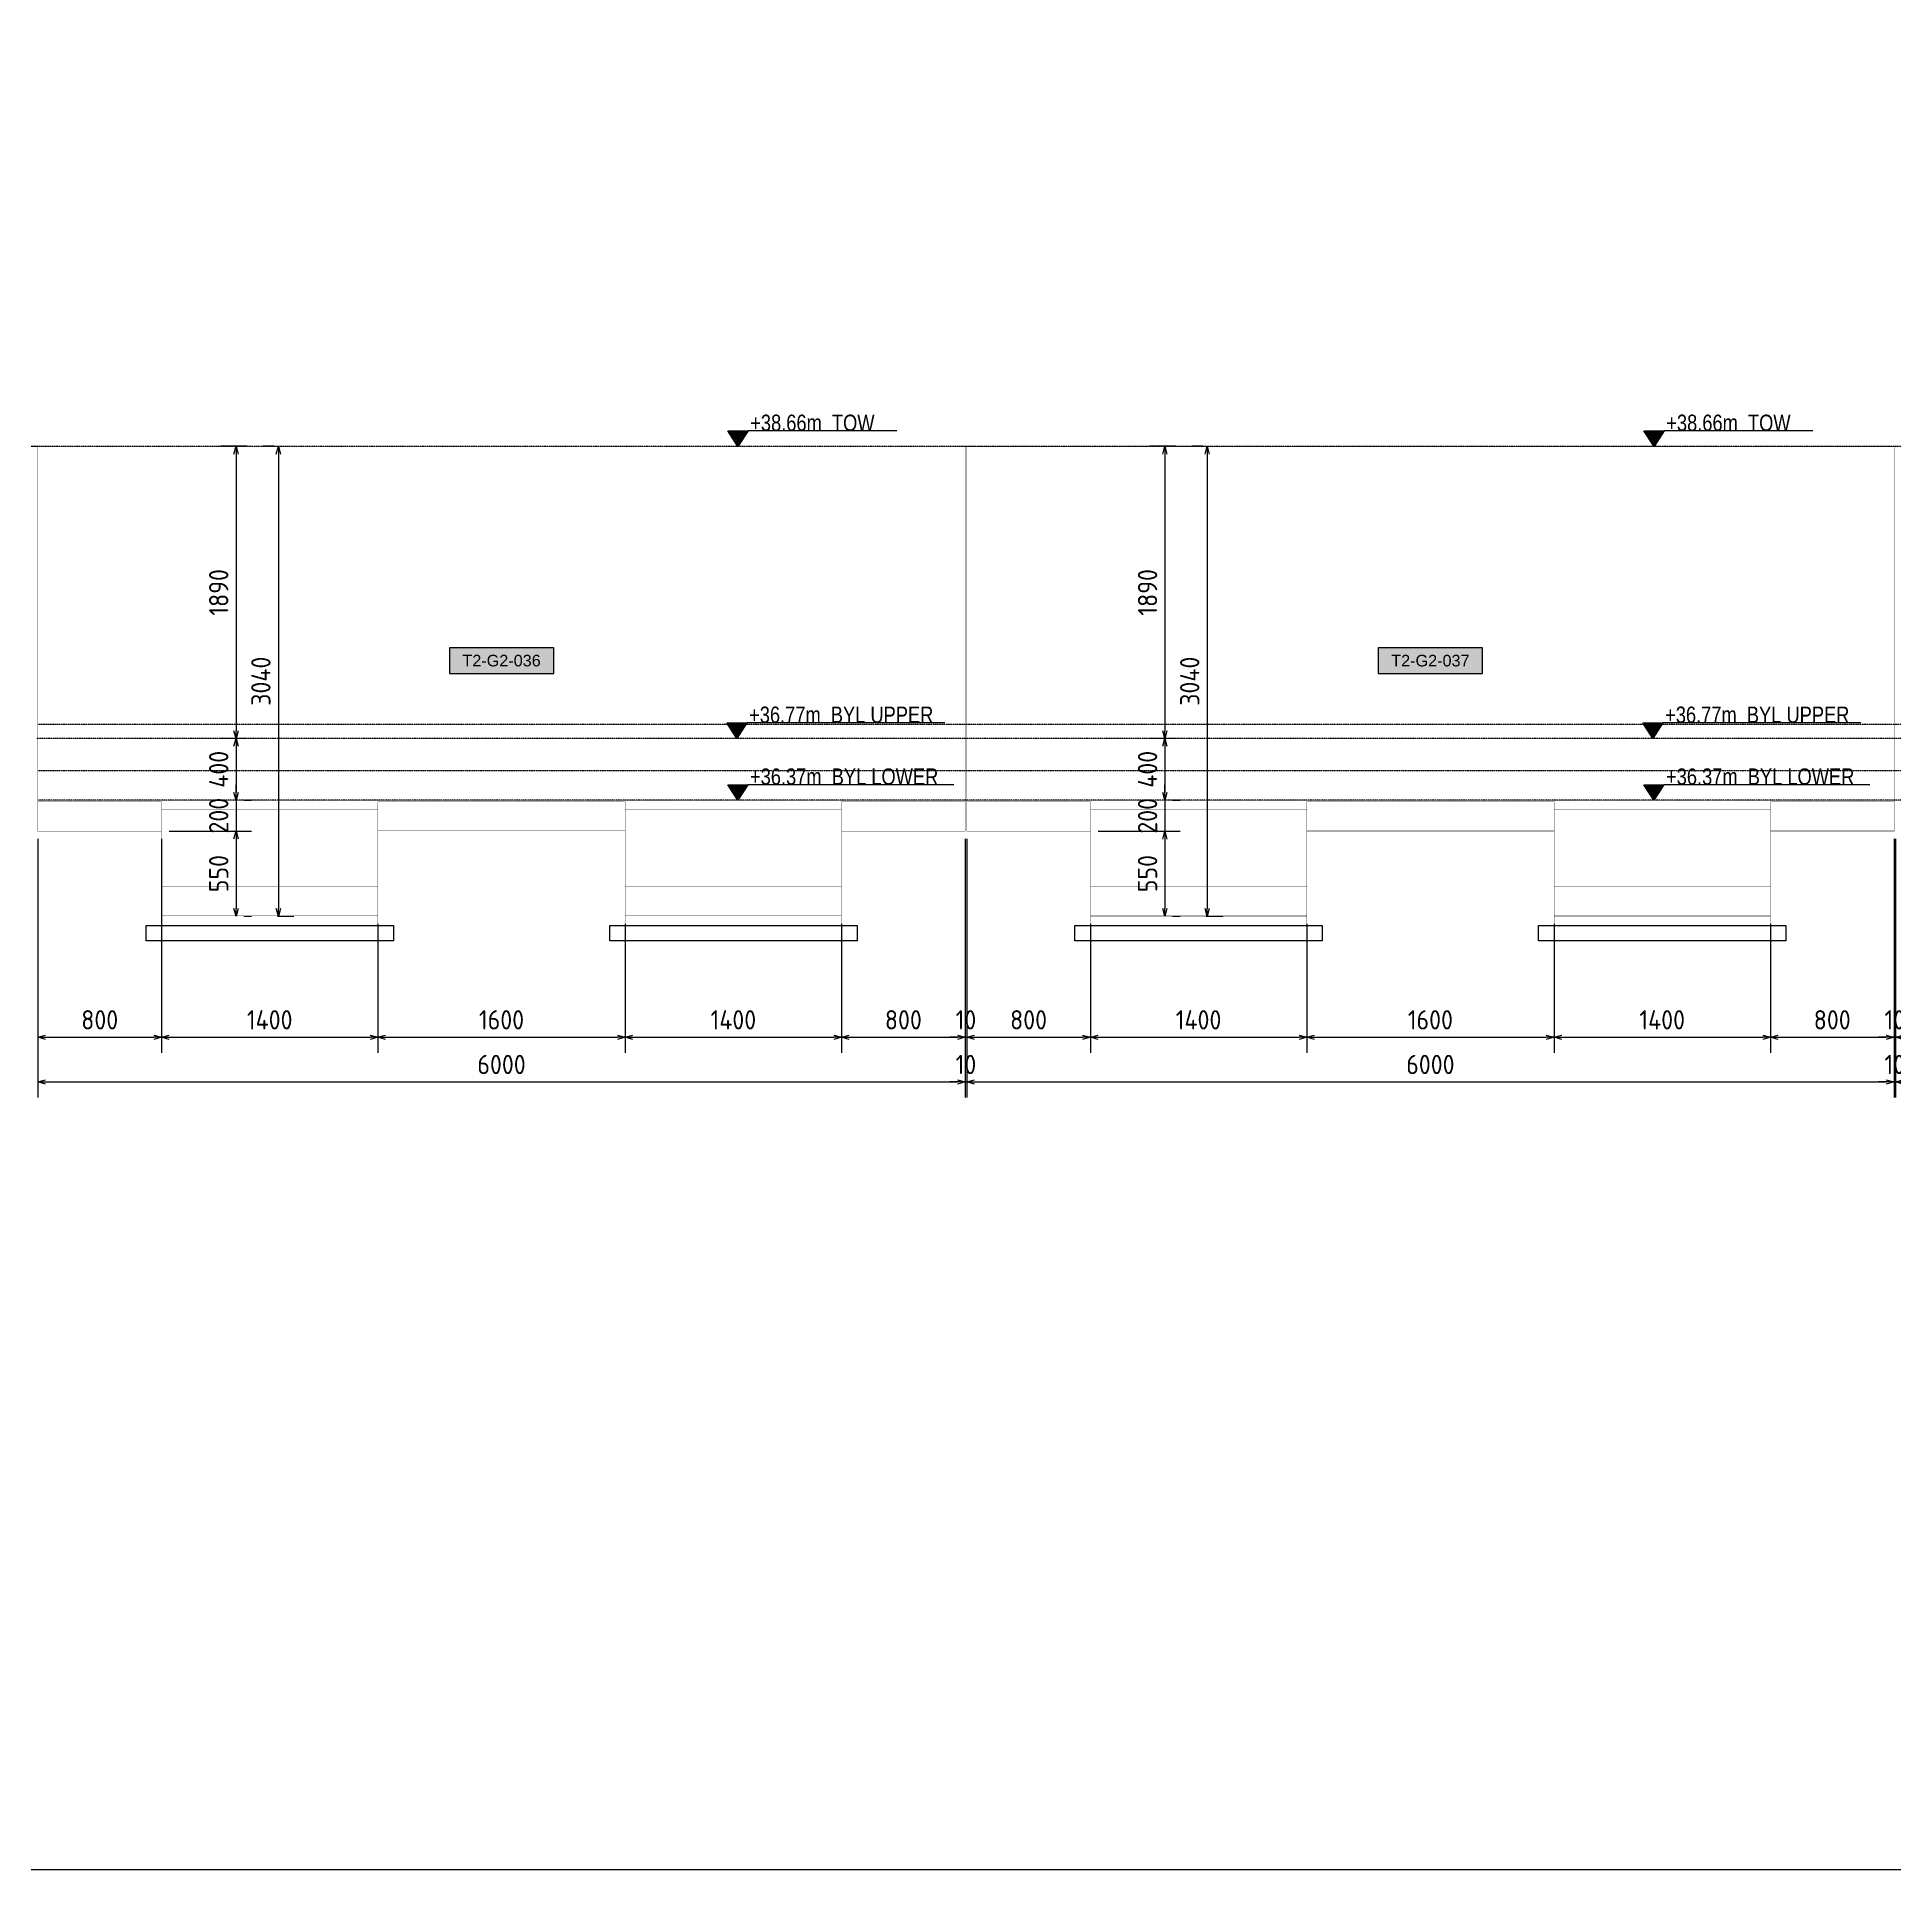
# Model space of a CAD drawing. Header units: centimetres. Extents: x -6122352 to 6876996, y -1694241 to 2592194.
# Drawn here: x 3520517 to 3532537, y 779040 to 790899 of the extents above; entities that cross this region are included whole.
import ezdxf
from ezdxf.enums import TextEntityAlignment as Align

# ---------------------------------------------------------------- set-up
doc = ezdxf.new("R2010")
doc.units = ezdxf.units.CM
doc.header["$MEASUREMENT"] = 0
doc.header["$PDMODE"] = 66
doc.header["$PDSIZE"] = 100
for name, pattern in [('CENTER', [2, 1.25, -0.25, 0.25, -0.25]), ('DASHED2', [0.375, 0.25, -0.125]), ('HIDDEN', [0.375, 0.25, -0.125])]:
    doc.linetypes.add(name, pattern=pattern)
doc.layers.get('Defpoints').update_dxf_attribs({"color": 255, "linetype": 'CENTER'})
for name, color, linetype in [('@MI-TYPE-01', 30, 'Continuous'), ('@MI-TYPE-02', 6, 'Continuous'), ('JML-Dimension', 1, 'Continuous'), ('PANEL-TAGS', 7, 'Continuous'), ('SECTION', 130, 'Continuous')]:
    doc.layers.add(name, color=color, linetype=linetype)
doc.styles.add('PANELTAG_STYLE', font='arial.ttf')
doc.styles.add('Schueco-BEMSTIL', font='isocpeur.ttf', dxfattribs={"width": 0.9})
doc.styles.add('txt-Pisa-std', font='arial.ttf', dxfattribs={"width": 0.8})
doc.dimstyles.new('MI- JWC-TXT-2.5 MM', dxfattribs={"dimscale": 1.5, "dimtxt": 2.5, "dimasz": 1, "dimexe": 2, "dimexo": 1, "dimgap": 1, "dimtad": 1, "dimdec": 0, "dimdsep": 46, "dimtxsty": 'Schueco-BEMSTIL', "dimblk": 'OPEN30', "dimcen": 0, "dimdle": 2, "dimclrd": 140, "dimclre": 8, "dimclrt": 40, "dimadec": 0, "dimazin": 2, "dimtfac": 1, "dimtdec": 0, "dimtix": 1, "dimtmove": 2, "dimatfit": 3, "dimldrblk": 'OPEN', "dimfxl": 2, "dimlwd": -1, "dimlwe": -1, "dimarcsym": 0})

# ---------------------------------------------------------------- blocks, each defined once
blk = doc.blocks.new('T2-ELE FT')
at = {"color": 12, "linetype": 'HIDDEN', "ltscale": 5, "const_width": 2}
blk.add_lwpolyline([(30306558, 1676366), (30306558, 1676866), (30307958, 1676866), (30307958, 1676366)], dxfattribs=at)
at = {"color": 12, "ltscale": 20, "const_width": 2}
blk.add_lwpolyline([(30306558, 1676366), (30307958, 1676366), (30307958, 1676116), (30306558, 1676116)], close=True, dxfattribs=at)
at = {"color": 8, "ltscale": 20}
blk.add_lwpolyline([(30306458, 1676116), (30308058, 1676116), (30308058, 1676016), (30306458, 1676016)], close=True, dxfattribs=at)
blk = doc.blocks.new('_Open30')
at = {"color": 0, "linetype": 'ByBlock', "lineweight": -2}
for p, q in [((-1, 0.27), (0, 0)), ((0, 0), (-1, -0.27)), ((0, 0), (-1, 0))]:
    blk.add_line(p, q, dxfattribs=at)
blk = doc.blocks.new('*D1865')
at = {"layer": '@MI-TYPE-01', "color": 8, "transparency": 16777216}
for p, q in [((3521875, 788251), (3521704, 788251)), ((3521875, 786361), (3521704, 786361))]:
    blk.add_line(p, q, dxfattribs=at)
at = {"layer": '@MI-TYPE-01', "color": 140, "transparency": 16777216}
blk.add_line((3521804, 788201), (3521804, 786411), dxfattribs=at)
at = {"layer": 'Defpoints', "color": 0, "transparency": 16777216}
for p in [(3521925, 788251), (3521804, 786361), (3521925, 786361)]:
    blk.add_point(p, dxfattribs=at)
at = {"layer": '@MI-TYPE-01', "color": 140, "transparency": 16777216, "xscale": 50, "yscale": 50, "zscale": 50}
for p, rotation in [((3521804, 788251), 90), ((3521804, 786361), 270)]:
    blk.add_blockref('_Open30', p, dxfattribs=dict(at, rotation=rotation))
at = {"layer": '@MI-TYPE-01', "color": 40, "transparency": 16777216, "insert": (3521692, 787306), "char_height": 125, "attachment_point": 5, "rotation": 90, "style": 'Schueco-BEMSTIL'}
blk.add_mtext('1890', dxfattribs=at)
blk = doc.blocks.new('_Open')
at = {"color": 0, "linetype": 'ByBlock', "lineweight": -2}
for p, q in [((-1, 0.2), (0, 0)), ((-1, -0.2), (0, 0)), ((0, 0), (-1, 0))]:
    blk.add_line(p, q, dxfattribs=at)
blk = doc.blocks.new('*D1866')
at = {"layer": '@MI-TYPE-01', "color": 8, "transparency": 16777216}
for p, q in [((3521875, 786361), (3521704, 786361)), ((3521854, 785961), (3521904, 785961))]:
    blk.add_line(p, q, dxfattribs=at)
at = {"layer": '@MI-TYPE-01', "color": 140, "transparency": 16777216}
blk.add_line((3521804, 786311), (3521804, 786011), dxfattribs=at)
at = {"layer": 'Defpoints', "color": 0, "transparency": 16777216}
for p in [(3521925, 786361), (3521804, 785961), (3521804, 785961)]:
    blk.add_point(p, dxfattribs=at)
at = {"layer": '@MI-TYPE-01', "color": 140, "transparency": 16777216, "xscale": 50, "yscale": 50, "zscale": 50}
for p, rotation in [((3521804, 786361), 90), ((3521804, 785961), 270)]:
    blk.add_blockref('_Open30', p, dxfattribs=dict(at, rotation=rotation))
at = {"layer": '@MI-TYPE-01', "color": 40, "transparency": 16777216, "insert": (3521692, 786161), "char_height": 125, "attachment_point": 5, "rotation": 90, "style": 'Schueco-BEMSTIL'}
blk.add_mtext('400', dxfattribs=at)
blk = doc.blocks.new('*D1867')
at = {"layer": '@MI-TYPE-01', "color": 140, "transparency": 16777216}
for p, q in [((3521804, 786011), (3521804, 786061)), ((3521804, 785961), (3521804, 785761)), ((3521804, 785711), (3521804, 785661))]:
    blk.add_line(p, q, dxfattribs=at)
at = {"layer": '@MI-TYPE-01', "color": 8, "transparency": 16777216}
for p, q in [((3521854, 785961), (3521904, 785961)), ((3521372, 785761), (3521904, 785761))]:
    blk.add_line(p, q, dxfattribs=at)
at = {"layer": 'Defpoints', "color": 0, "transparency": 16777216}
for p in [(3521804, 785961), (3521322, 785761), (3521804, 785761)]:
    blk.add_point(p, dxfattribs=at)
at = {"layer": '@MI-TYPE-01', "color": 140, "transparency": 16777216, "xscale": 50, "yscale": 50, "zscale": 50}
for p, rotation in [((3521804, 785961), 270), ((3521804, 785761), 90)]:
    blk.add_blockref('_Open30', p, dxfattribs=dict(at, rotation=rotation))
at = {"layer": '@MI-TYPE-01', "color": 40, "transparency": 16777216, "insert": (3521692, 785861), "char_height": 125, "attachment_point": 5, "rotation": 90, "style": 'Schueco-BEMSTIL'}
blk.add_mtext('200', dxfattribs=at)
blk = doc.blocks.new('*D1868')
at = {"layer": '@MI-TYPE-01', "color": 8, "transparency": 16777216}
for p, q in [((3521372, 785761), (3521904, 785761)), ((3521854, 785211), (3521904, 785211))]:
    blk.add_line(p, q, dxfattribs=at)
at = {"layer": '@MI-TYPE-01', "color": 140, "transparency": 16777216}
blk.add_line((3521804, 785711), (3521804, 785261), dxfattribs=at)
at = {"layer": 'Defpoints', "color": 0, "transparency": 16777216}
for p in [(3521322, 785761), (3521804, 785211), (3521804, 785211)]:
    blk.add_point(p, dxfattribs=at)
at = {"layer": '@MI-TYPE-01', "color": 140, "transparency": 16777216, "xscale": 50, "yscale": 50, "zscale": 50}
for p, rotation in [((3521804, 785761), 90), ((3521804, 785211), 270)]:
    blk.add_blockref('_Open30', p, dxfattribs=dict(at, rotation=rotation))
at = {"layer": '@MI-TYPE-01', "color": 40, "transparency": 16777216, "insert": (3521692, 785486), "char_height": 125, "attachment_point": 5, "rotation": 90, "style": 'Schueco-BEMSTIL'}
blk.add_mtext('550', dxfattribs=at)
blk = doc.blocks.new('*D1869')
at = {"layer": '@MI-TYPE-01', "color": 8, "transparency": 16777216}
for p, q in [((3522050, 788251), (3521978, 788251)), ((3522072, 785211), (3522178, 785211))]:
    blk.add_line(p, q, dxfattribs=at)
at = {"layer": '@MI-TYPE-01', "color": 140, "transparency": 16777216}
blk.add_line((3522078, 788201), (3522078, 785261), dxfattribs=at)
at = {"layer": 'Defpoints', "color": 0, "transparency": 16777216}
for p in [(3522100, 788251), (3522022, 785211), (3522078, 785211)]:
    blk.add_point(p, dxfattribs=at)
at = {"layer": '@MI-TYPE-01', "color": 140, "transparency": 16777216, "xscale": 50, "yscale": 50, "zscale": 50}
for p, rotation in [((3522078, 788251), 90), ((3522078, 785211), 270)]:
    blk.add_blockref('_Open30', p, dxfattribs=dict(at, rotation=rotation))
at = {"layer": '@MI-TYPE-01', "color": 40, "transparency": 16777216, "insert": (3521965, 786731), "char_height": 125, "attachment_point": 5, "rotation": 90, "style": 'Schueco-BEMSTIL'}
blk.add_mtext('3040', dxfattribs=at)
blk = doc.blocks.new('*D1874')
at = {"layer": '@MI-TYPE-01', "color": 8, "transparency": 16777216}
for p, q in [((3527885, 788251), (3527714, 788251)), ((3527885, 786361), (3527714, 786361))]:
    blk.add_line(p, q, dxfattribs=at)
at = {"layer": '@MI-TYPE-01', "color": 140, "transparency": 16777216}
blk.add_line((3527814, 788201), (3527814, 786411), dxfattribs=at)
at = {"layer": 'Defpoints', "color": 0, "transparency": 16777216}
for p in [(3527935, 788251), (3527814, 786361), (3527935, 786361)]:
    blk.add_point(p, dxfattribs=at)
at = {"layer": '@MI-TYPE-01', "color": 140, "transparency": 16777216, "xscale": 50, "yscale": 50, "zscale": 50}
for p, rotation in [((3527814, 788251), 90), ((3527814, 786361), 270)]:
    blk.add_blockref('_Open30', p, dxfattribs=dict(at, rotation=rotation))
at = {"layer": '@MI-TYPE-01', "color": 40, "transparency": 16777216, "insert": (3527702, 787306), "char_height": 125, "attachment_point": 5, "rotation": 90, "style": 'Schueco-BEMSTIL'}
blk.add_mtext('1890', dxfattribs=at)
blk = doc.blocks.new('*D1870')
at = {"layer": '@MI-TYPE-01', "color": 8, "transparency": 16777216}
for p, q in [((3527885, 786361), (3527714, 786361)), ((3527864, 785961), (3527914, 785961))]:
    blk.add_line(p, q, dxfattribs=at)
at = {"layer": '@MI-TYPE-01', "color": 140, "transparency": 16777216}
blk.add_line((3527814, 786311), (3527814, 786011), dxfattribs=at)
at = {"layer": 'Defpoints', "color": 0, "transparency": 16777216}
for p in [(3527935, 786361), (3527814, 785961), (3527814, 785961)]:
    blk.add_point(p, dxfattribs=at)
at = {"layer": '@MI-TYPE-01', "color": 140, "transparency": 16777216, "xscale": 50, "yscale": 50, "zscale": 50}
for p, rotation in [((3527814, 786361), 90), ((3527814, 785961), 270)]:
    blk.add_blockref('_Open30', p, dxfattribs=dict(at, rotation=rotation))
at = {"layer": '@MI-TYPE-01', "color": 40, "transparency": 16777216, "insert": (3527702, 786161), "char_height": 125, "attachment_point": 5, "rotation": 90, "style": 'Schueco-BEMSTIL'}
blk.add_mtext('400', dxfattribs=at)
blk = doc.blocks.new('*D1871')
at = {"layer": '@MI-TYPE-01', "color": 140, "transparency": 16777216}
for p, q in [((3527814, 786011), (3527814, 786061)), ((3527814, 785961), (3527814, 785760)), ((3527814, 785710), (3527814, 785660))]:
    blk.add_line(p, q, dxfattribs=at)
at = {"layer": '@MI-TYPE-01', "color": 8, "transparency": 16777216}
for p, q in [((3527864, 785961), (3527914, 785961)), ((3527382, 785760), (3527914, 785760))]:
    blk.add_line(p, q, dxfattribs=at)
at = {"layer": 'Defpoints', "color": 0, "transparency": 16777216}
for p in [(3527814, 785961), (3527332, 785760), (3527814, 785760)]:
    blk.add_point(p, dxfattribs=at)
at = {"layer": '@MI-TYPE-01', "color": 140, "transparency": 16777216, "xscale": 50, "yscale": 50, "zscale": 50}
for p, rotation in [((3527814, 785961), 270), ((3527814, 785760), 90)]:
    blk.add_blockref('_Open30', p, dxfattribs=dict(at, rotation=rotation))
at = {"layer": '@MI-TYPE-01', "color": 40, "transparency": 16777216, "insert": (3527702, 785860), "char_height": 125, "attachment_point": 5, "rotation": 90, "style": 'Schueco-BEMSTIL'}
blk.add_mtext('200', dxfattribs=at)
blk = doc.blocks.new('*D1872')
at = {"layer": '@MI-TYPE-01', "color": 8, "transparency": 16777216}
for p, q in [((3527382, 785760), (3527914, 785760)), ((3527864, 785211), (3527914, 785211))]:
    blk.add_line(p, q, dxfattribs=at)
at = {"layer": '@MI-TYPE-01', "color": 140, "transparency": 16777216}
blk.add_line((3527814, 785710), (3527814, 785261), dxfattribs=at)
at = {"layer": 'Defpoints', "color": 0, "transparency": 16777216}
for p in [(3527332, 785760), (3527814, 785211), (3527814, 785211)]:
    blk.add_point(p, dxfattribs=at)
at = {"layer": '@MI-TYPE-01', "color": 140, "transparency": 16777216, "xscale": 50, "yscale": 50, "zscale": 50}
for p, rotation in [((3527814, 785760), 90), ((3527814, 785211), 270)]:
    blk.add_blockref('_Open30', p, dxfattribs=dict(at, rotation=rotation))
at = {"layer": '@MI-TYPE-01', "color": 40, "transparency": 16777216, "insert": (3527702, 785486), "char_height": 125, "attachment_point": 5, "rotation": 90, "style": 'Schueco-BEMSTIL'}
blk.add_mtext('550', dxfattribs=at)
blk = doc.blocks.new('*D1873')
at = {"layer": '@MI-TYPE-01', "color": 8, "transparency": 16777216}
for p, q in [((3528060, 788251), (3527988, 788251)), ((3528082, 785211), (3528188, 785211))]:
    blk.add_line(p, q, dxfattribs=at)
at = {"layer": '@MI-TYPE-01', "color": 140, "transparency": 16777216}
blk.add_line((3528088, 788201), (3528088, 785261), dxfattribs=at)
at = {"layer": 'Defpoints', "color": 0, "transparency": 16777216}
for p in [(3528110, 788251), (3528032, 785211), (3528088, 785211)]:
    blk.add_point(p, dxfattribs=at)
at = {"layer": '@MI-TYPE-01', "color": 140, "transparency": 16777216, "xscale": 50, "yscale": 50, "zscale": 50}
for p, rotation in [((3528088, 788251), 90), ((3528088, 785211), 270)]:
    blk.add_blockref('_Open30', p, dxfattribs=dict(at, rotation=rotation))
at = {"layer": '@MI-TYPE-01', "color": 40, "transparency": 16777216, "insert": (3527975, 786731), "char_height": 125, "attachment_point": 5, "rotation": 90, "style": 'Schueco-BEMSTIL'}
blk.add_mtext('3040', dxfattribs=at)
blk = doc.blocks.new('*D1900')
at = {"layer": '@MI-TYPE-01', "color": 8, "transparency": 16777216}
for p, q in [((3520522, 785711), (3520522, 784327)), ((3521322, 785711), (3521322, 784327))]:
    blk.add_line(p, q, dxfattribs=at)
at = {"layer": '@MI-TYPE-01', "color": 140, "transparency": 16777216}
blk.add_line((3520572, 784427), (3521272, 784427), dxfattribs=at)
at = {"layer": 'Defpoints', "color": 0, "transparency": 16777216}
for p in [(3520522, 785761), (3521322, 785761), (3521322, 784427)]:
    blk.add_point(p, dxfattribs=at)
at = {"layer": '@MI-TYPE-01', "color": 140, "transparency": 16777216, "xscale": 50, "yscale": 50, "zscale": 50, "rotation": 180}
blk.add_blockref('_Open30', (3520522, 784427), dxfattribs=at)
at = {"layer": '@MI-TYPE-01', "color": 140, "transparency": 16777216, "xscale": 50, "yscale": 50, "zscale": 50}
blk.add_blockref('_Open30', (3521322, 784427), dxfattribs=at)
at = {"layer": '@MI-TYPE-01', "color": 40, "transparency": 16777216, "insert": (3520922, 784540), "char_height": 125, "attachment_point": 5, "style": 'Schueco-BEMSTIL'}
blk.add_mtext('800', dxfattribs=at)
blk = doc.blocks.new('*D1901')
at = {"layer": '@MI-TYPE-01', "color": 8, "transparency": 16777216}
for p, q in [((3521322, 785711), (3521322, 784327)), ((3522722, 785162), (3522722, 784327))]:
    blk.add_line(p, q, dxfattribs=at)
at = {"layer": '@MI-TYPE-01', "color": 140, "transparency": 16777216}
blk.add_line((3521372, 784427), (3522672, 784427), dxfattribs=at)
at = {"layer": 'Defpoints', "color": 0, "transparency": 16777216}
for p in [(3521322, 785761), (3522722, 785212), (3522722, 784427)]:
    blk.add_point(p, dxfattribs=at)
at = {"layer": '@MI-TYPE-01', "color": 140, "transparency": 16777216, "xscale": 50, "yscale": 50, "zscale": 50, "rotation": 180}
blk.add_blockref('_Open30', (3521322, 784427), dxfattribs=at)
at = {"layer": '@MI-TYPE-01', "color": 140, "transparency": 16777216, "xscale": 50, "yscale": 50, "zscale": 50}
blk.add_blockref('_Open30', (3522722, 784427), dxfattribs=at)
at = {"layer": '@MI-TYPE-01', "color": 40, "transparency": 16777216, "insert": (3522022, 784540), "char_height": 125, "attachment_point": 5, "style": 'Schueco-BEMSTIL'}
blk.add_mtext('1400', dxfattribs=at)
blk = doc.blocks.new('*D1902')
at = {"layer": '@MI-TYPE-01', "color": 8, "transparency": 16777216}
for p, q in [((3522722, 785162), (3522722, 784327)), ((3524322, 785162), (3524322, 784327))]:
    blk.add_line(p, q, dxfattribs=at)
at = {"layer": '@MI-TYPE-01', "color": 140, "transparency": 16777216}
blk.add_line((3522772, 784427), (3524272, 784427), dxfattribs=at)
at = {"layer": 'Defpoints', "color": 0, "transparency": 16777216}
for p in [(3522722, 785212), (3524322, 785212), (3524322, 784427)]:
    blk.add_point(p, dxfattribs=at)
at = {"layer": '@MI-TYPE-01', "color": 140, "transparency": 16777216, "xscale": 50, "yscale": 50, "zscale": 50, "rotation": 180}
blk.add_blockref('_Open30', (3522722, 784427), dxfattribs=at)
at = {"layer": '@MI-TYPE-01', "color": 140, "transparency": 16777216, "xscale": 50, "yscale": 50, "zscale": 50}
blk.add_blockref('_Open30', (3524322, 784427), dxfattribs=at)
at = {"layer": '@MI-TYPE-01', "color": 40, "transparency": 16777216, "insert": (3523522, 784540), "char_height": 125, "attachment_point": 5, "style": 'Schueco-BEMSTIL'}
blk.add_mtext('1600', dxfattribs=at)
blk = doc.blocks.new('*D1903')
at = {"layer": '@MI-TYPE-01', "color": 8, "transparency": 16777216}
for p, q in [((3524322, 785162), (3524322, 784327)), ((3525722, 785162), (3525722, 784327))]:
    blk.add_line(p, q, dxfattribs=at)
at = {"layer": '@MI-TYPE-01', "color": 140, "transparency": 16777216}
blk.add_line((3524372, 784427), (3525672, 784427), dxfattribs=at)
at = {"layer": 'Defpoints', "color": 0, "transparency": 16777216}
for p in [(3524322, 785212), (3525722, 785212), (3525722, 784427)]:
    blk.add_point(p, dxfattribs=at)
at = {"layer": '@MI-TYPE-01', "color": 140, "transparency": 16777216, "xscale": 50, "yscale": 50, "zscale": 50, "rotation": 180}
blk.add_blockref('_Open30', (3524322, 784427), dxfattribs=at)
at = {"layer": '@MI-TYPE-01', "color": 140, "transparency": 16777216, "xscale": 50, "yscale": 50, "zscale": 50}
blk.add_blockref('_Open30', (3525722, 784427), dxfattribs=at)
at = {"layer": '@MI-TYPE-01', "color": 40, "transparency": 16777216, "insert": (3525022, 784540), "char_height": 125, "attachment_point": 5, "style": 'Schueco-BEMSTIL'}
blk.add_mtext('1400', dxfattribs=at)
blk = doc.blocks.new('*D1904')
at = {"layer": '@MI-TYPE-01', "color": 8, "transparency": 16777216}
for p, q in [((3526522, 785711), (3526522, 784327)), ((3525722, 785162), (3525722, 784327))]:
    blk.add_line(p, q, dxfattribs=at)
at = {"layer": '@MI-TYPE-01', "color": 140, "transparency": 16777216}
blk.add_line((3525772, 784427), (3526472, 784427), dxfattribs=at)
at = {"layer": 'Defpoints', "color": 0, "transparency": 16777216}
for p in [(3526522, 785761), (3525722, 785212), (3526522, 784427)]:
    blk.add_point(p, dxfattribs=at)
at = {"layer": '@MI-TYPE-01', "color": 140, "transparency": 16777216, "xscale": 50, "yscale": 50, "zscale": 50, "rotation": 180}
blk.add_blockref('_Open30', (3525722, 784427), dxfattribs=at)
at = {"layer": '@MI-TYPE-01', "color": 140, "transparency": 16777216, "xscale": 50, "yscale": 50, "zscale": 50}
blk.add_blockref('_Open30', (3526522, 784427), dxfattribs=at)
at = {"layer": '@MI-TYPE-01', "color": 40, "transparency": 16777216, "insert": (3526122, 784540), "char_height": 125, "attachment_point": 5, "style": 'Schueco-BEMSTIL'}
blk.add_mtext('800', dxfattribs=at)
blk = doc.blocks.new('*D1905')
at = {"layer": '@MI-TYPE-01', "color": 8, "transparency": 16777216}
for p, q in [((3526522, 785711), (3526522, 784327)), ((3526532, 785711), (3526532, 784327))]:
    blk.add_line(p, q, dxfattribs=at)
at = {"layer": '@MI-TYPE-01', "color": 140, "transparency": 16777216}
for p, q in [((3526472, 784427), (3526422, 784427)), ((3526522, 784427), (3526532, 784427)), ((3526582, 784427), (3526632, 784427))]:
    blk.add_line(p, q, dxfattribs=at)
at = {"layer": 'Defpoints', "color": 0, "transparency": 16777216}
for p in [(3526522, 785761), (3526532, 785761), (3526532, 784427)]:
    blk.add_point(p, dxfattribs=at)
at = {"layer": '@MI-TYPE-01', "color": 140, "transparency": 16777216, "xscale": 50, "yscale": 50, "zscale": 50}
blk.add_blockref('_Open30', (3526522, 784427), dxfattribs=at)
at = {"layer": '@MI-TYPE-01', "color": 140, "transparency": 16777216, "xscale": 50, "yscale": 50, "zscale": 50, "rotation": 180}
blk.add_blockref('_Open30', (3526532, 784427), dxfattribs=at)
at = {"layer": '@MI-TYPE-01', "color": 40, "transparency": 16777216, "insert": (3526527, 784540), "char_height": 125, "attachment_point": 5, "style": 'Schueco-BEMSTIL'}
blk.add_mtext('10', dxfattribs=at)
blk = doc.blocks.new('*D1906')
at = {"layer": '@MI-TYPE-01', "color": 8, "transparency": 16777216}
for p, q in [((3526532, 785711), (3526532, 784327)), ((3527332, 785162), (3527332, 784327))]:
    blk.add_line(p, q, dxfattribs=at)
at = {"layer": '@MI-TYPE-01', "color": 140, "transparency": 16777216}
blk.add_line((3526582, 784427), (3527282, 784427), dxfattribs=at)
at = {"layer": 'Defpoints', "color": 0, "transparency": 16777216}
for p in [(3526532, 785761), (3527332, 785212), (3527332, 784427)]:
    blk.add_point(p, dxfattribs=at)
at = {"layer": '@MI-TYPE-01', "color": 140, "transparency": 16777216, "xscale": 50, "yscale": 50, "zscale": 50, "rotation": 180}
blk.add_blockref('_Open30', (3526532, 784427), dxfattribs=at)
at = {"layer": '@MI-TYPE-01', "color": 140, "transparency": 16777216, "xscale": 50, "yscale": 50, "zscale": 50}
blk.add_blockref('_Open30', (3527332, 784427), dxfattribs=at)
at = {"layer": '@MI-TYPE-01', "color": 40, "transparency": 16777216, "insert": (3526932, 784540), "char_height": 125, "attachment_point": 5, "style": 'Schueco-BEMSTIL'}
blk.add_mtext('800', dxfattribs=at)
blk = doc.blocks.new('*D1907')
at = {"layer": '@MI-TYPE-01', "color": 8, "transparency": 16777216}
for p, q in [((3527332, 785162), (3527332, 784327)), ((3528732, 785162), (3528732, 784327))]:
    blk.add_line(p, q, dxfattribs=at)
at = {"layer": '@MI-TYPE-01', "color": 140, "transparency": 16777216}
blk.add_line((3527382, 784427), (3528682, 784427), dxfattribs=at)
at = {"layer": 'Defpoints', "color": 0, "transparency": 16777216}
for p in [(3527332, 785212), (3528732, 785212), (3528732, 784427)]:
    blk.add_point(p, dxfattribs=at)
at = {"layer": '@MI-TYPE-01', "color": 140, "transparency": 16777216, "xscale": 50, "yscale": 50, "zscale": 50, "rotation": 180}
blk.add_blockref('_Open30', (3527332, 784427), dxfattribs=at)
at = {"layer": '@MI-TYPE-01', "color": 140, "transparency": 16777216, "xscale": 50, "yscale": 50, "zscale": 50}
blk.add_blockref('_Open30', (3528732, 784427), dxfattribs=at)
at = {"layer": '@MI-TYPE-01', "color": 40, "transparency": 16777216, "insert": (3528032, 784540), "char_height": 125, "attachment_point": 5, "style": 'Schueco-BEMSTIL'}
blk.add_mtext('1400', dxfattribs=at)
blk = doc.blocks.new('*D1908')
at = {"layer": '@MI-TYPE-01', "color": 8, "transparency": 16777216}
for p, q in [((3528732, 785162), (3528732, 784327)), ((3530332, 785162), (3530332, 784327))]:
    blk.add_line(p, q, dxfattribs=at)
at = {"layer": '@MI-TYPE-01', "color": 140, "transparency": 16777216}
blk.add_line((3528782, 784427), (3530282, 784427), dxfattribs=at)
at = {"layer": 'Defpoints', "color": 0, "transparency": 16777216}
for p in [(3528732, 785212), (3530332, 785212), (3530332, 784427)]:
    blk.add_point(p, dxfattribs=at)
at = {"layer": '@MI-TYPE-01', "color": 140, "transparency": 16777216, "xscale": 50, "yscale": 50, "zscale": 50, "rotation": 180}
blk.add_blockref('_Open30', (3528732, 784427), dxfattribs=at)
at = {"layer": '@MI-TYPE-01', "color": 140, "transparency": 16777216, "xscale": 50, "yscale": 50, "zscale": 50}
blk.add_blockref('_Open30', (3530332, 784427), dxfattribs=at)
at = {"layer": '@MI-TYPE-01', "color": 40, "transparency": 16777216, "insert": (3529532, 784540), "char_height": 125, "attachment_point": 5, "style": 'Schueco-BEMSTIL'}
blk.add_mtext('1600', dxfattribs=at)
blk = doc.blocks.new('*D1909')
at = {"layer": '@MI-TYPE-01', "color": 8, "transparency": 16777216}
for p, q in [((3530332, 785162), (3530332, 784327)), ((3531732, 785162), (3531732, 784327))]:
    blk.add_line(p, q, dxfattribs=at)
at = {"layer": '@MI-TYPE-01', "color": 140, "transparency": 16777216}
blk.add_line((3530382, 784427), (3531682, 784427), dxfattribs=at)
at = {"layer": 'Defpoints', "color": 0, "transparency": 16777216}
for p in [(3530332, 785212), (3531732, 785212), (3531732, 784427)]:
    blk.add_point(p, dxfattribs=at)
at = {"layer": '@MI-TYPE-01', "color": 140, "transparency": 16777216, "xscale": 50, "yscale": 50, "zscale": 50, "rotation": 180}
blk.add_blockref('_Open30', (3530332, 784427), dxfattribs=at)
at = {"layer": '@MI-TYPE-01', "color": 140, "transparency": 16777216, "xscale": 50, "yscale": 50, "zscale": 50}
blk.add_blockref('_Open30', (3531732, 784427), dxfattribs=at)
at = {"layer": '@MI-TYPE-01', "color": 40, "transparency": 16777216, "insert": (3531032, 784540), "char_height": 125, "attachment_point": 5, "style": 'Schueco-BEMSTIL'}
blk.add_mtext('1400', dxfattribs=at)
blk = doc.blocks.new('*D1910')
at = {"layer": '@MI-TYPE-01', "color": 8, "transparency": 16777216}
for p, q in [((3532532, 785712), (3532532, 784327)), ((3531732, 785162), (3531732, 784327))]:
    blk.add_line(p, q, dxfattribs=at)
at = {"layer": '@MI-TYPE-01', "color": 140, "transparency": 16777216}
blk.add_line((3531782, 784427), (3532482, 784427), dxfattribs=at)
at = {"layer": 'Defpoints', "color": 0, "transparency": 16777216}
for p in [(3532532, 785762), (3531732, 785212), (3532532, 784427)]:
    blk.add_point(p, dxfattribs=at)
at = {"layer": '@MI-TYPE-01', "color": 140, "transparency": 16777216, "xscale": 50, "yscale": 50, "zscale": 50, "rotation": 180}
blk.add_blockref('_Open30', (3531732, 784427), dxfattribs=at)
at = {"layer": '@MI-TYPE-01', "color": 140, "transparency": 16777216, "xscale": 50, "yscale": 50, "zscale": 50}
blk.add_blockref('_Open30', (3532532, 784427), dxfattribs=at)
at = {"layer": '@MI-TYPE-01', "color": 40, "transparency": 16777216, "insert": (3532132, 784540), "char_height": 125, "attachment_point": 5, "style": 'Schueco-BEMSTIL'}
blk.add_mtext('800', dxfattribs=at)
blk = doc.blocks.new('*D1911')
at = {"layer": '@MI-TYPE-01', "color": 8, "transparency": 16777216}
for p, q in [((3532532, 785712), (3532532, 784327)), ((3532542, 785712), (3532542, 784327))]:
    blk.add_line(p, q, dxfattribs=at)
at = {"layer": '@MI-TYPE-01', "color": 140, "transparency": 16777216}
for p, q in [((3532482, 784427), (3532432, 784427)), ((3532532, 784427), (3532542, 784427)), ((3532592, 784427), (3532642, 784427))]:
    blk.add_line(p, q, dxfattribs=at)
at = {"layer": 'Defpoints', "color": 0, "transparency": 16777216}
for p in [(3532532, 785762), (3532542, 785762), (3532542, 784427)]:
    blk.add_point(p, dxfattribs=at)
at = {"layer": '@MI-TYPE-01', "color": 140, "transparency": 16777216, "xscale": 50, "yscale": 50, "zscale": 50}
blk.add_blockref('_Open30', (3532532, 784427), dxfattribs=at)
at = {"layer": '@MI-TYPE-01', "color": 140, "transparency": 16777216, "xscale": 50, "yscale": 50, "zscale": 50, "rotation": 180}
blk.add_blockref('_Open30', (3532542, 784427), dxfattribs=at)
at = {"layer": '@MI-TYPE-01', "color": 40, "transparency": 16777216, "insert": (3532537, 784540), "char_height": 125, "attachment_point": 5, "style": 'Schueco-BEMSTIL'}
blk.add_mtext('10', dxfattribs=at)
blk = doc.blocks.new('*D1941')
at = {"layer": '@MI-TYPE-01', "color": 8, "transparency": 16777216}
for p, q in [((3520522, 785711), (3520522, 784038)), ((3526522, 785711), (3526522, 784038))]:
    blk.add_line(p, q, dxfattribs=at)
at = {"layer": '@MI-TYPE-01', "color": 140, "transparency": 16777216}
blk.add_line((3520572, 784138), (3526472, 784138), dxfattribs=at)
at = {"layer": 'Defpoints', "color": 0, "transparency": 16777216}
for p in [(3520522, 785761), (3526522, 785761), (3526522, 784138)]:
    blk.add_point(p, dxfattribs=at)
at = {"layer": '@MI-TYPE-01', "color": 140, "transparency": 16777216, "xscale": 50, "yscale": 50, "zscale": 50, "rotation": 180}
blk.add_blockref('_Open30', (3520522, 784138), dxfattribs=at)
at = {"layer": '@MI-TYPE-01', "color": 140, "transparency": 16777216, "xscale": 50, "yscale": 50, "zscale": 50}
blk.add_blockref('_Open30', (3526522, 784138), dxfattribs=at)
at = {"layer": '@MI-TYPE-01', "color": 40, "transparency": 16777216, "insert": (3523522, 784251), "char_height": 125, "attachment_point": 5, "style": 'Schueco-BEMSTIL'}
blk.add_mtext('6000', dxfattribs=at)
blk = doc.blocks.new('*U1142')
at = {"layer": 'JML-Dimension'}
h = blk.add_hatch(color=10, dxfattribs=at)
h.dxf.hatch_style = 1
h.paths.add_polyline_path([(0, 0), (-1.54, 2.37), (1.54, 2.37)])
blk.add_line((24.31, 2.37), (1.54, 2.37), dxfattribs=at)
blk.add_lwpolyline([(0, 0), (-1.54, 2.37), (1.54, 2.37), (0, 0)], dxfattribs=at)
at = {"color": 5, "style": 'txt-Pisa-std', "width": 0.8}
blk.add_attdef('+0.0', text='', height=2.5, dxfattribs=at).set_placement((1.87, 2.37), align=Align.BOTTOM_LEFT)
blk = doc.blocks.new('*U1445')
at = {"layer": 'JML-Dimension'}
h = blk.add_hatch(color=10, dxfattribs=at)
h.dxf.hatch_style = 1
h.paths.add_polyline_path([(0, 0), (-1.54, 2.37), (1.54, 2.37)])
blk.add_line((31.81, 2.37), (1.54, 2.37), dxfattribs=at)
blk.add_lwpolyline([(0, 0), (-1.54, 2.37), (1.54, 2.37), (0, 0)], dxfattribs=at)
at = {"color": 5, "style": 'txt-Pisa-std', "width": 0.8}
blk.add_attdef('+0.0', text='', height=2.5, dxfattribs=at).set_placement((1.87, 2.37), align=Align.BOTTOM_LEFT)
blk = doc.blocks.new('*U1446')
at = {"layer": 'JML-Dimension'}
h = blk.add_hatch(color=10, dxfattribs=at)
h.dxf.hatch_style = 1
h.paths.add_polyline_path([(0, 0), (-1.54, 2.37), (1.54, 2.37)])
blk.add_line((33.03, 2.37), (1.54, 2.37), dxfattribs=at)
blk.add_lwpolyline([(0, 0), (-1.54, 2.37), (1.54, 2.37), (0, 0)], dxfattribs=at)
at = {"color": 5, "style": 'txt-Pisa-std', "width": 0.8}
blk.add_attdef('+0.0', text='', height=2.5, dxfattribs=at).set_placement((1.87, 2.37), align=Align.BOTTOM_LEFT)
blk = doc.blocks.new('*D1942')
at = {"layer": '@MI-TYPE-01', "color": 8, "transparency": 16777216}
for p, q in [((3526522, 785711), (3526522, 784038)), ((3526532, 785711), (3526532, 784038))]:
    blk.add_line(p, q, dxfattribs=at)
at = {"layer": '@MI-TYPE-01', "color": 140, "transparency": 16777216}
for p, q in [((3526472, 784138), (3526422, 784138)), ((3526522, 784138), (3526532, 784138)), ((3526582, 784138), (3526632, 784138))]:
    blk.add_line(p, q, dxfattribs=at)
at = {"layer": 'Defpoints', "color": 0, "transparency": 16777216}
for p in [(3526522, 785761), (3526532, 785761), (3526532, 784138)]:
    blk.add_point(p, dxfattribs=at)
at = {"layer": '@MI-TYPE-01', "color": 140, "transparency": 16777216, "xscale": 50, "yscale": 50, "zscale": 50}
blk.add_blockref('_Open30', (3526522, 784138), dxfattribs=at)
at = {"layer": '@MI-TYPE-01', "color": 140, "transparency": 16777216, "xscale": 50, "yscale": 50, "zscale": 50, "rotation": 180}
blk.add_blockref('_Open30', (3526532, 784138), dxfattribs=at)
at = {"layer": '@MI-TYPE-01', "color": 40, "transparency": 16777216, "insert": (3526527, 784251), "char_height": 125, "attachment_point": 5, "style": 'Schueco-BEMSTIL'}
blk.add_mtext('10', dxfattribs=at)
blk = doc.blocks.new('*D1943')
at = {"layer": '@MI-TYPE-01', "color": 8, "transparency": 16777216}
for p, q in [((3526532, 785711), (3526532, 784038)), ((3532532, 785712), (3532532, 784038))]:
    blk.add_line(p, q, dxfattribs=at)
at = {"layer": '@MI-TYPE-01', "color": 140, "transparency": 16777216}
blk.add_line((3526582, 784138), (3532482, 784138), dxfattribs=at)
at = {"layer": 'Defpoints', "color": 0, "transparency": 16777216}
for p in [(3526532, 785761), (3532532, 785762), (3532532, 784138)]:
    blk.add_point(p, dxfattribs=at)
at = {"layer": '@MI-TYPE-01', "color": 140, "transparency": 16777216, "xscale": 50, "yscale": 50, "zscale": 50, "rotation": 180}
blk.add_blockref('_Open30', (3526532, 784138), dxfattribs=at)
at = {"layer": '@MI-TYPE-01', "color": 140, "transparency": 16777216, "xscale": 50, "yscale": 50, "zscale": 50}
blk.add_blockref('_Open30', (3532532, 784138), dxfattribs=at)
at = {"layer": '@MI-TYPE-01', "color": 40, "transparency": 16777216, "insert": (3529532, 784251), "char_height": 125, "attachment_point": 5, "style": 'Schueco-BEMSTIL'}
blk.add_mtext('6000', dxfattribs=at)
blk = doc.blocks.new('*D1944')
at = {"layer": '@MI-TYPE-01', "color": 8, "transparency": 16777216}
for p, q in [((3532532, 785712), (3532532, 784038)), ((3532542, 785712), (3532542, 784038))]:
    blk.add_line(p, q, dxfattribs=at)
at = {"layer": '@MI-TYPE-01', "color": 140, "transparency": 16777216}
for p, q in [((3532482, 784138), (3532432, 784138)), ((3532532, 784138), (3532542, 784138)), ((3532592, 784138), (3532642, 784138))]:
    blk.add_line(p, q, dxfattribs=at)
at = {"layer": 'Defpoints', "color": 0, "transparency": 16777216}
for p in [(3532532, 785762), (3532542, 785762), (3532542, 784138)]:
    blk.add_point(p, dxfattribs=at)
at = {"layer": '@MI-TYPE-01', "color": 140, "transparency": 16777216, "xscale": 50, "yscale": 50, "zscale": 50}
blk.add_blockref('_Open30', (3532532, 784138), dxfattribs=at)
at = {"layer": '@MI-TYPE-01', "color": 140, "transparency": 16777216, "xscale": 50, "yscale": 50, "zscale": 50, "rotation": 180}
blk.add_blockref('_Open30', (3532542, 784138), dxfattribs=at)
at = {"layer": '@MI-TYPE-01', "color": 40, "transparency": 16777216, "insert": (3532537, 784251), "char_height": 125, "attachment_point": 5, "style": 'Schueco-BEMSTIL'}
blk.add_mtext('10', dxfattribs=at)
blk = doc.blocks.new('PANELTAG')
at = {"layer": 'PANEL-TAGS', "color": 1}
blk.add_lwpolyline([(-13.5, -3.3), (13.5, -3.3), (13.5, 3.3), (-13.5, 3.3)], close=True, dxfattribs=at)
at = {"layer": 'PANEL-TAGS', "color": 40, "true_color": 0xffd700}
blk.add_solid([(-13.5, -3.3), (13.5, -3.3), (-13.5, 3.3), (13.5, 3.3)], dxfattribs=at)
at = {"layer": 'PANEL-TAGS', "color": 5, "style": 'PANELTAG_STYLE'}
blk.add_attdef('TAGNO', text='', height=3, dxfattribs=at).set_placement((0, 0), align=Align.CENTER)

msp = doc.modelspace()

# ---------------------------------------------------------------- linework, layer by layer
msp.add_lwpolyline([(3278170.28592, 802757.28808), (3588252.33865, 802757.28808), (3588252.33865, 779039.77254), (3278170.28592, 779039.77254)], close=True)
at = {"layer": '@MI-TYPE-01', "const_width": 2.5}
for points in [[(3526522.23938, 788251.05795), (3520522.23938, 788251.05795), (3520522.23938, 785951.15745), (3521322.23938, 785951.15745), (3521322.23938, 785401.15745), (3522722.23938, 785401.15745), (3522722.23938, 785951.15745), (3524322.23938, 785951.15745), (3524322.23938, 785401.15745), (3525722.23938, 785401.15745), (3525722.23938, 785951.15745), (3526522.23938, 785951.21327)], [(3520522.23938, 788251.05795), (3526522.23938, 788251.05795), (3526522.23938, 785760.69345), (3525722.23938, 785760.69345), (3525722.23938, 785212.15745), (3524322.23938, 785212.15745), (3524322.23938, 785762.15745), (3522722.23938, 785762.15745), (3522722.23938, 785212.15745), (3521322.23938, 785212.15745), (3521322.23938, 785760.69345), (3520522.23938, 785760.74927)], [(3532532.23574, 788250.78801), (3526532.23574, 788250.78801), (3526532.23574, 785950.88751), (3527332.23574, 785950.88751), (3527332.23574, 785400.88751), (3528732.23574, 785400.88751), (3528732.23574, 785950.88751), (3530332.23574, 785950.88751), (3530332.23574, 785400.88751), (3531732.23574, 785400.88751), (3531732.23574, 785950.88751), (3532532.23574, 785950.94333)], [(3526532.23574, 788250.78801), (3532532.23574, 788250.78801), (3532532.23574, 785761.88751), (3531732.23574, 785761.88751), (3531732.23574, 785211.88751), (3530332.23574, 785211.88751), (3530332.23574, 785761.88751), (3528732.23574, 785761.88751), (3528732.23574, 785211.88751), (3527332.23574, 785211.88751), (3527332.23574, 785760.66554), (3526532.23574, 785760.72136)]]:
    msp.add_lwpolyline(points, close=True, dxfattribs=at)
at = {"layer": '@MI-TYPE-02', "color": 160, "linetype": 'DASHED2', "ltscale": 5}
for points in [[(3435203.18591, 788251.32789), (3561055.87609, 788251.32789)], [(3520522.23938, 788250.51806), (3500023.39536, 788250.51806)], [(3562797.02712, 786360.83998), (3520512.24667, 786360.83998)], [(3563739.7194, 786450.51811), (3520522.23938, 786450.51811)], [(3563739.7194, 786150.51811), (3520522.23938, 786150.51811)], [(3562797.02712, 785960.83998), (3520522.24302, 785960.83998)]]:
    msp.add_lwpolyline(points, dxfattribs=at)

# ---------------------------------------------------------------- block references
at = {"color": 2}
for p in [(-26785235.92218, -890964.98625), (-26782235.92218, -890964.98625), (-26779225.92583, -890964.98625), (-26776225.92583, -890964.98625)]:
    msp.add_blockref('T2-ELE FT', p, dxfattribs=at)
at = {"layer": 'PANEL-TAGS'}
ref = msp.add_blockref('PANELTAG', (3523522.24308, 786864.40804), dxfattribs=dict(at, xscale=25, yscale=25, zscale=25))
ref.add_attrib('TAGNO', 'T2-G2-036', dxfattribs={"color": 5, "height": 75, "style": 'PANELTAG_STYLE'}).set_placement((3523522.24308, 786864.40804), align=Align.MIDDLE_CENTER)
ref = msp.add_blockref('PANELTAG', (3529532.08516, 786864.22948), dxfattribs=dict(at, xscale=25, yscale=25, zscale=25))
ref.add_attrib('TAGNO', 'T2-G2-037', dxfattribs={"color": 5, "height": 75, "style": 'PANELTAG_STYLE'}).set_placement((3529532.08516, 786864.22948), align=Align.MIDDLE_CENTER)
at = {"layer": 'SECTION', "color": 6}
ref = msp.add_blockref('*U1142', (3525051.88028, 788249.97818), dxfattribs=dict(at, xscale=42.30147098076819, yscale=42.30147098076819, zscale=42.30147098076819))
ref.add_attrib('+0.0', '+38.66m  TOW', (3525131.00893, 788350.23524), dxfattribs={"layer": 'JML-Dimension', "color": 5, "height": 105.7536775, "style": 'txt-Pisa-std', "width": 0.8})
ref = msp.add_blockref('*U1142', (3530979.04697, 788249.97818), dxfattribs=dict(at, xscale=42.30147098076819, yscale=42.30147098076819, zscale=42.30147098076819))
ref.add_attrib('+0.0', '+38.66m  TOW', (3531058.17562, 788350.23524), dxfattribs={"layer": 'JML-Dimension', "color": 5, "height": 105.7536775, "style": 'txt-Pisa-std', "width": 0.8})
ref = msp.add_blockref('*U1445', (3525044.58679, 786360.83998), dxfattribs=dict(at, xscale=42.30147098076819, yscale=42.30147098076819, zscale=42.30147098076819))
ref.add_attrib('+0.0', '+36.77m  BYL UPPER', (3525123.71544, 786461.09705), dxfattribs={"layer": 'JML-Dimension', "color": 5, "height": 105.7536775, "style": 'txt-Pisa-std', "width": 0.8})
ref = msp.add_blockref('*U1445', (3530971.75348, 786360.83998), dxfattribs=dict(at, xscale=42.30147098076819, yscale=42.30147098076819, zscale=42.30147098076819))
ref.add_attrib('+0.0', '+36.77m  BYL UPPER', (3531050.88213, 786461.09705), dxfattribs={"layer": 'JML-Dimension', "color": 5, "height": 105.7536775, "style": 'txt-Pisa-std', "width": 0.8})
ref = msp.add_blockref('*U1446', (3525050.41956, 785960.83998), dxfattribs=dict(at, xscale=42.30147098076819, yscale=42.30147098076819, zscale=42.30147098076819))
ref.add_attrib('+0.0', '+36.37m  BYL LOWER', (3525129.54821, 786061.09705), dxfattribs={"layer": 'JML-Dimension', "color": 5, "height": 105.7536775, "style": 'txt-Pisa-std', "width": 0.8})
ref = msp.add_blockref('*U1446', (3530977.58625, 785960.83998), dxfattribs=dict(at, xscale=42.30147098076819, yscale=42.30147098076819, zscale=42.30147098076819))
ref.add_attrib('+0.0', '+36.37m  BYL LOWER', (3531056.7149, 786061.09705), dxfattribs={"layer": 'JML-Dimension', "color": 5, "height": 105.7536775, "style": 'txt-Pisa-std', "width": 0.8})

# ---------------------------------------------------------------- dimensions: what is measured, and where the dimension line sits
at = {"layer": '@MI-TYPE-01'}
for base, p1, p2, picture, middle in [((3521804.46227, 786360.83998), (3521925.00328, 788251.05795), (3521925.00328, 786360.83998), '*D1865', (3521691.96227, 787305.94897)), ((3522077.93591, 785211.15745), (3522100.06147, 788251.05795), (3522022.23938, 785211.15745), '*D1869', (3521965.43591, 786731.1077)), ((3527814.45863, 786360.57004), (3527934.99964, 788250.78801), (3527934.99964, 786360.57004), '*D1874', (3527701.95863, 787305.67902)), ((3528087.93227, 785210.88751), (3528110.05782, 788250.78801), (3528032.23574, 785210.88751), '*D1873', (3527975.43227, 786730.83776)), ((3521804.46227, 785960.83998), (3521925.00328, 786360.83998), (3521804.46227, 785960.83998), '*D1866', (3521691.96227, 786160.83998)), ((3527814.45863, 785960.57004), (3527934.99964, 786360.57004), (3527814.45863, 785960.57004), '*D1870', (3527701.95863, 786160.57004)), ((3521804.46227, 785760.69345), (3521804.46227, 785960.83998), (3521322.23938, 785760.69345), '*D1867', (3521691.96227, 785860.76672)), ((3527814.45863, 785760.42351), (3527814.45863, 785960.57004), (3527332.23574, 785760.42351), '*D1871', (3527701.95863, 785860.49677)), ((3521804.46227, 785211.15745), (3521322.23938, 785760.69345), (3521804.46227, 785211.15745), '*D1868', (3521691.96227, 785485.92545)), ((3527814.45863, 785210.88751), (3527332.23574, 785760.42351), (3527814.45863, 785210.88751), '*D1872', (3527701.95863, 785485.65551))]:
    dim = msp.add_linear_dim(base=base, p1=p1, p2=p2, angle=90, dimstyle='MI- JWC-TXT-2.5 MM', dxfattribs=at)
    dim.commit()
    dim.dimension.update_dxf_attribs({"geometry": picture, "text_midpoint": middle})
for base, p1, p2, picture, middle in [((3521322.23938, 784427.32311), (3520522.23938, 785760.74927), (3521322.23938, 785760.69345), '*D1900', (3520922.23938, 784539.82311)), ((3526522.23938, 784138.15718), (3520522.23938, 785760.74927), (3526522.23938, 785760.74927), '*D1941', (3523522.23938, 784250.65718)), ((3522722.23938, 784427.32311), (3521322.23938, 785760.69345), (3522722.23938, 785212.15745), '*D1901', (3522022.23938, 784539.82311)), ((3526522.23938, 784427.32311), (3525722.23938, 785212.15745), (3526522.23938, 785760.69345), '*D1904', (3526122.23938, 784539.82311)), ((3526532.23574, 784138.15718), (3526522.23938, 785760.74927), (3526532.23574, 785760.72136), '*D1942', (3526527.23756, 784250.65718)), ((3526532.23574, 784427.32311), (3526522.23938, 785760.69345), (3526532.23574, 785760.72136), '*D1905', (3526527.23756, 784539.82311)), ((3532532.23574, 784138.15718), (3526532.23574, 785760.72136), (3532532.23574, 785761.88751), '*D1943', (3529532.23574, 784250.65718)), ((3527332.23574, 784427.32311), (3526532.23574, 785760.72136), (3527332.23574, 785211.88751), '*D1906', (3526932.23574, 784539.82311)), ((3532532.23574, 784427.32311), (3531732.23574, 785211.88751), (3532532.23574, 785761.88751), '*D1910', (3532132.23574, 784539.82311)), ((3532542.23209, 784427.32311), (3532532.23574, 785761.88751), (3532542.23209, 785761.67338), '*D1911', (3532537.23391, 784539.82311)), ((3532542.23209, 784138.15718), (3532532.23574, 785761.88751), (3532542.23209, 785761.67338), '*D1944', (3532537.23391, 784250.65718)), ((3524322.23938, 784427.32311), (3522722.23938, 785212.15745), (3524322.23938, 785212.15745), '*D1902', (3523522.23938, 784539.82311)), ((3525722.23938, 784427.32311), (3524322.23938, 785212.15745), (3525722.23938, 785212.15745), '*D1903', (3525022.23938, 784539.82311)), ((3528732.23574, 784427.32311), (3527332.23574, 785211.88751), (3528732.23574, 785211.88751), '*D1907', (3528032.23574, 784539.82311)), ((3530332.23574, 784427.32311), (3528732.23574, 785211.88751), (3530332.23574, 785211.88751), '*D1908', (3529532.23574, 784539.82311)), ((3531732.23574, 784427.32311), (3530332.23574, 785211.88751), (3531732.23574, 785211.88751), '*D1909', (3531032.23574, 784539.82311))]:
    dim = msp.add_linear_dim(base=base, p1=p1, p2=p2, dimstyle='MI- JWC-TXT-2.5 MM', dxfattribs=at)
    dim.commit()
    dim.dimension.update_dxf_attribs({"geometry": picture, "text_midpoint": middle})

doc.saveas('drawing.dxf')
